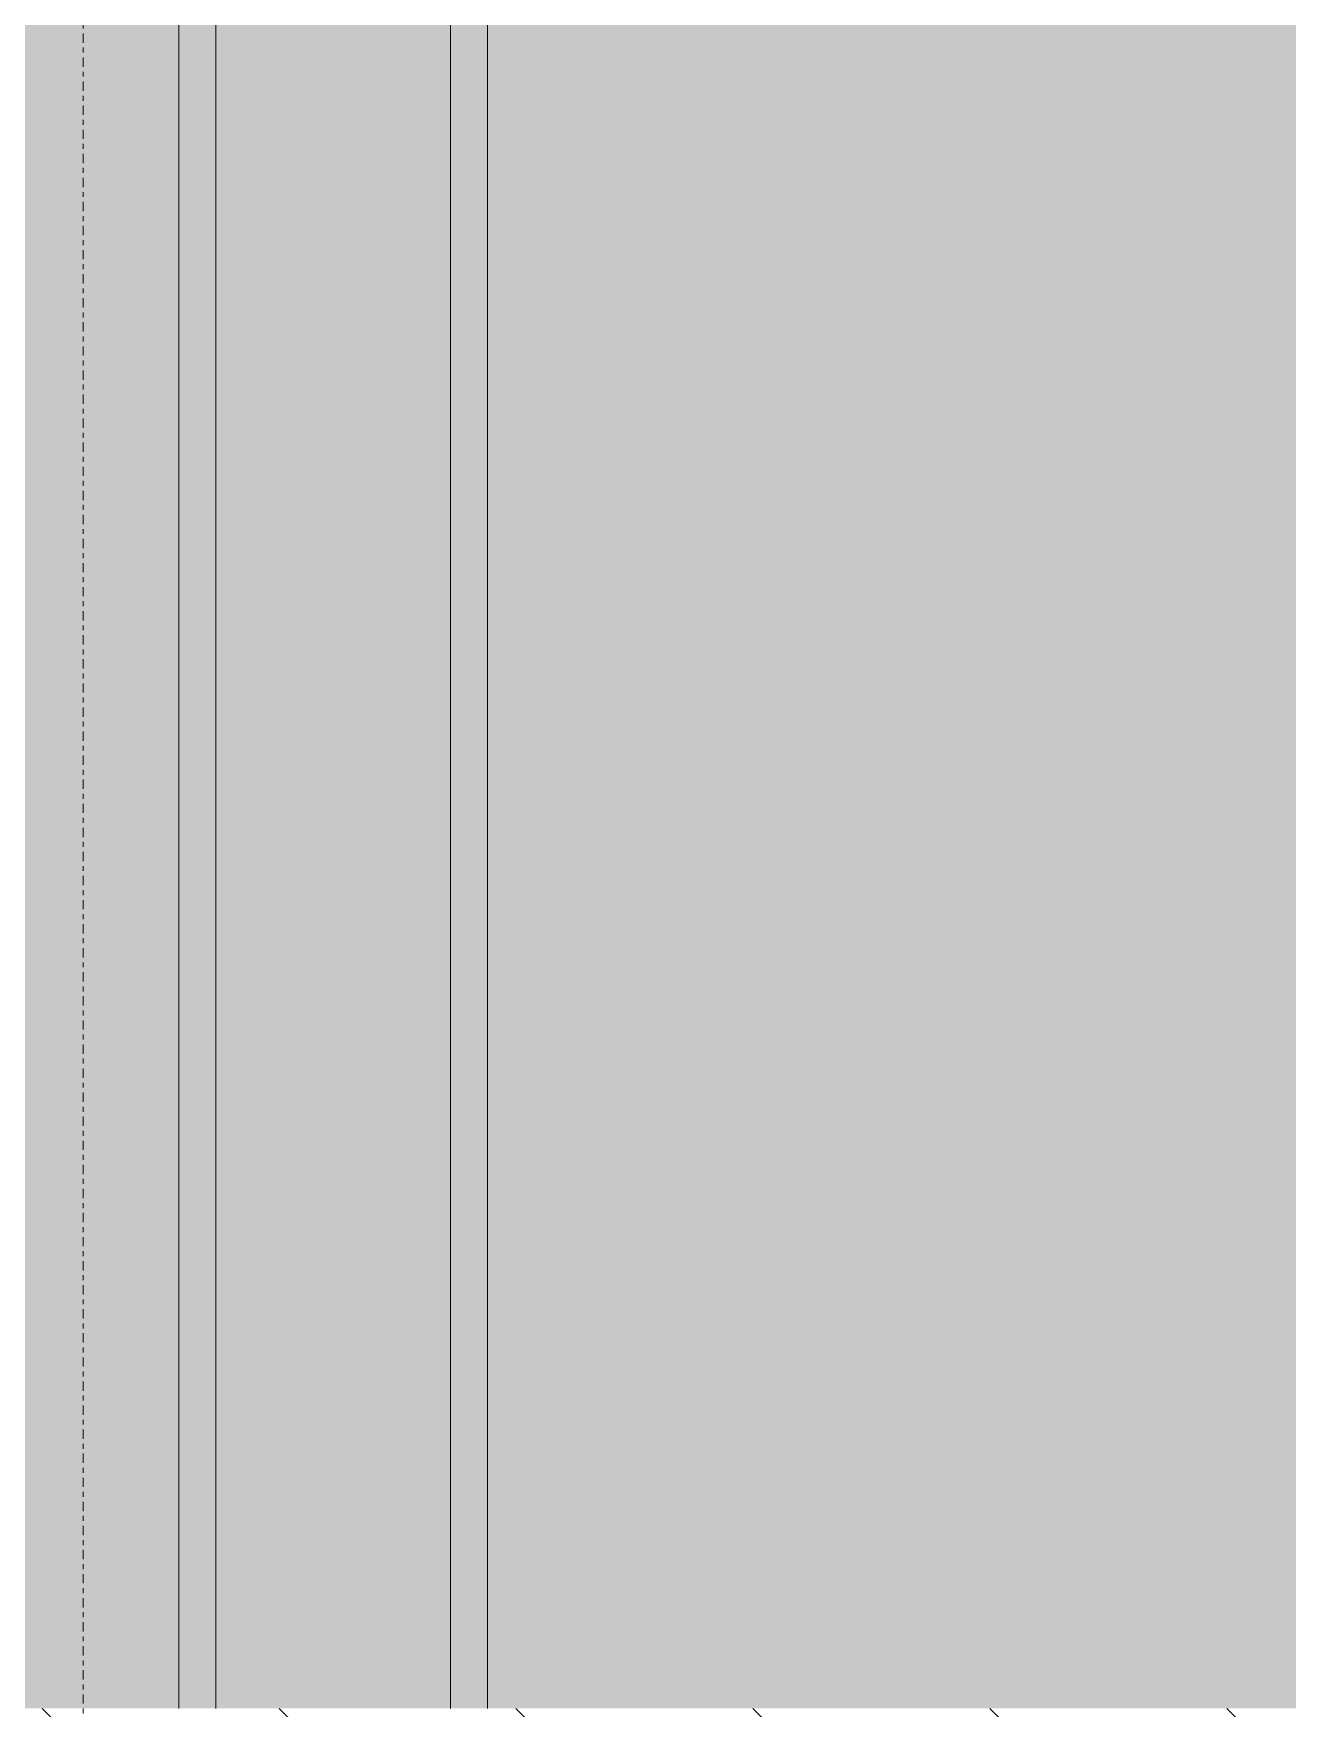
# Model space of a CAD drawing. Header units: inches. Extents: x 9594 to 15314, y -314 to 660.
# Drawn here: x 13668.78 to 13694.17, y 136 to 169.92 of the extents above; entities that cross this region are included whole.
import ezdxf

# ---------------------------------------------------------------- set-up
doc = ezdxf.new("R2010")
doc.units = ezdxf.units.IN
doc.header["$MEASUREMENT"] = 0
doc.linetypes.add('Dash Dot 3_16_', pattern=[0.3125, 0.1875, -0.0625, 0, -0.0625])
for name, color, linetype, lineweight in [('0-2', 7, 'Continuous', 9), ('0-5', 50, 'Continuous', 5), ('A-ANNO-SYMB-1', 150, 'Dash Dot 3_16_', 9), ('A-DOOR-1', 45, 'Continuous', 9), ('A-DOOR-2', 7, 'Continuous', 9), ('A-FLOR-PATT-2', 8, 'Continuous', 9), ('A-WALL-1', 10, 'Continuous', 13), ('A-WALL-2', 50, 'Continuous', 5), ('A-WALL-3', 8, 'Continuous', 5), ('A-WALL-5', 7, 'Continuous', 9)]:
    doc.layers.add(name, color=color, linetype=linetype, lineweight=lineweight)
pattern_1 = [(0, (14107.5676, 138.832), (0, 4.798), []), (315, (14107.5676, 138.832), (4.798427, 0), [6.786, -6.786]), (45, (14107.5676, 138.832), (4.798427, 0), [6.786, -6.786])]

# ---------------------------------------------------------------- blocks, each defined once
blk = doc.blocks.new('SLIDING - FLUSH - 4-0 x 6-8-2636080-BUILDING SECTION - NORTH_SOUTH AT ELEVATOR AND COURTYARD - LOOKING EAST')
at = {"layer": 'A-DOOR-1'}
for points in [[(-3447.424, 136), (-3447.424, 218.75), (-3448.174, 218.75), (-3448.174, 136)], [(-3442.674, 136), (-3441.924, 136), (-3441.924, 218.75), (-3442.674, 218.75), (-3442.674, 144.125)]]:
    blk.add_hatch(color=256, dxfattribs=at).paths.add_polyline_path(points, flags=0)
at = {"layer": 'A-DOOR-2'}
for p, q in [((-3448.174, 136), (-3448.174, 218.75)), ((-3441.924, 136), (-3441.924, 218.75))]:
    blk.add_line(p, q, dxfattribs=at)
blk = doc.blocks.new('CTR - 1st Phase - Unit Layouts_rvt-2-BUILDING SECTION - NORTH_SOUTH AT ELEVATOR AND COURTYARD - LOOKING EAST')
at = {"layer": 'A-WALL-1'}
blk.add_hatch(color=256, dxfattribs=at).paths.add_polyline_path([(-3468.714, 136), (-3448.174, 136), (-3448.174, 218.75), (-3447.424, 218.75), (-3447.424, 240.75), (-3477.324, 240.75), (-3477.324, 223.125), (-3476.324, 223.125), (-3476.324, 136)], flags=0)
at = {"layer": 'A-WALL-2'}
blk.add_hatch(color=256, dxfattribs=at).paths.add_polyline_path([(-3439.749, 136), (-3414.674, 136), (-3414.674, 240.75), (-3442.674, 240.75), (-3442.674, 218.75), (-3441.924, 218.75), (-3441.924, 136)], flags=0)
at = {"layer": 'A-WALL-3'}
blk.add_hatch(color=256, dxfattribs=at).paths.add_polyline_path([(-3442.674, 136), (-3442.674, 240.75), (-3447.424, 240.75), (-3447.424, 136)], flags=0)
at = {"layer": 'A-WALL-5'}
for p, q in [((-3447.424, 136), (-3447.424, 240.75)), ((-3442.674, 240.75), (-3442.674, 136))]:
    blk.add_line(p, q, dxfattribs=at)
at = {"layer": '0-2'}
blk.add_blockref('SLIDING - FLUSH - 4-0 x 6-8-2636080-BUILDING SECTION - NORTH_SOUTH AT ELEVATOR AND COURTYARD - LOOKING EAST', (0, 0), dxfattribs=at)

msp = doc.modelspace()

# ---------------------------------------------------------------- hatches: boundary and pattern name
at = {"layer": 'A-FLOR-PATT-2'}
h = msp.add_hatch(dxfattribs=at)
h.set_pattern_fill('FP_47', color=256, style=0, pattern_type=2)
h.set_pattern_definition(pattern_1)
h.paths.add_polyline_path([(13677.218, 135.406), (13680.143, 135.406), (13680.143, 136), (13642.568, 136), (13642.568, 135.406), (13675.218, 135.406)], flags=0)
h = msp.add_hatch(dxfattribs=at)
h.set_pattern_fill('FP_47', color=256, style=0, pattern_type=2)
h.set_pattern_definition(pattern_1)
h.paths.add_polyline_path([(13709.968, 135.406), (13710.593, 135.406), (13710.593, 136), (13680.143, 136), (13680.143, 135.406), (13705.218, 135.406)], flags=0)

# ---------------------------------------------------------------- linework, layer by layer
at = {"layer": 'A-ANNO-SYMB-1'}
msp.add_line((13669.78, -228.064), (13669.78, 462.247), dxfattribs=at)

# ---------------------------------------------------------------- block references
at = {"layer": '0-5'}
msp.add_blockref('CTR - 1st Phase - Unit Layouts_rvt-2-BUILDING SECTION - NORTH_SOUTH AT ELEVATOR AND COURTYARD - LOOKING EAST', (17119.892, 0), dxfattribs=at)

doc.saveas('drawing.dxf')
